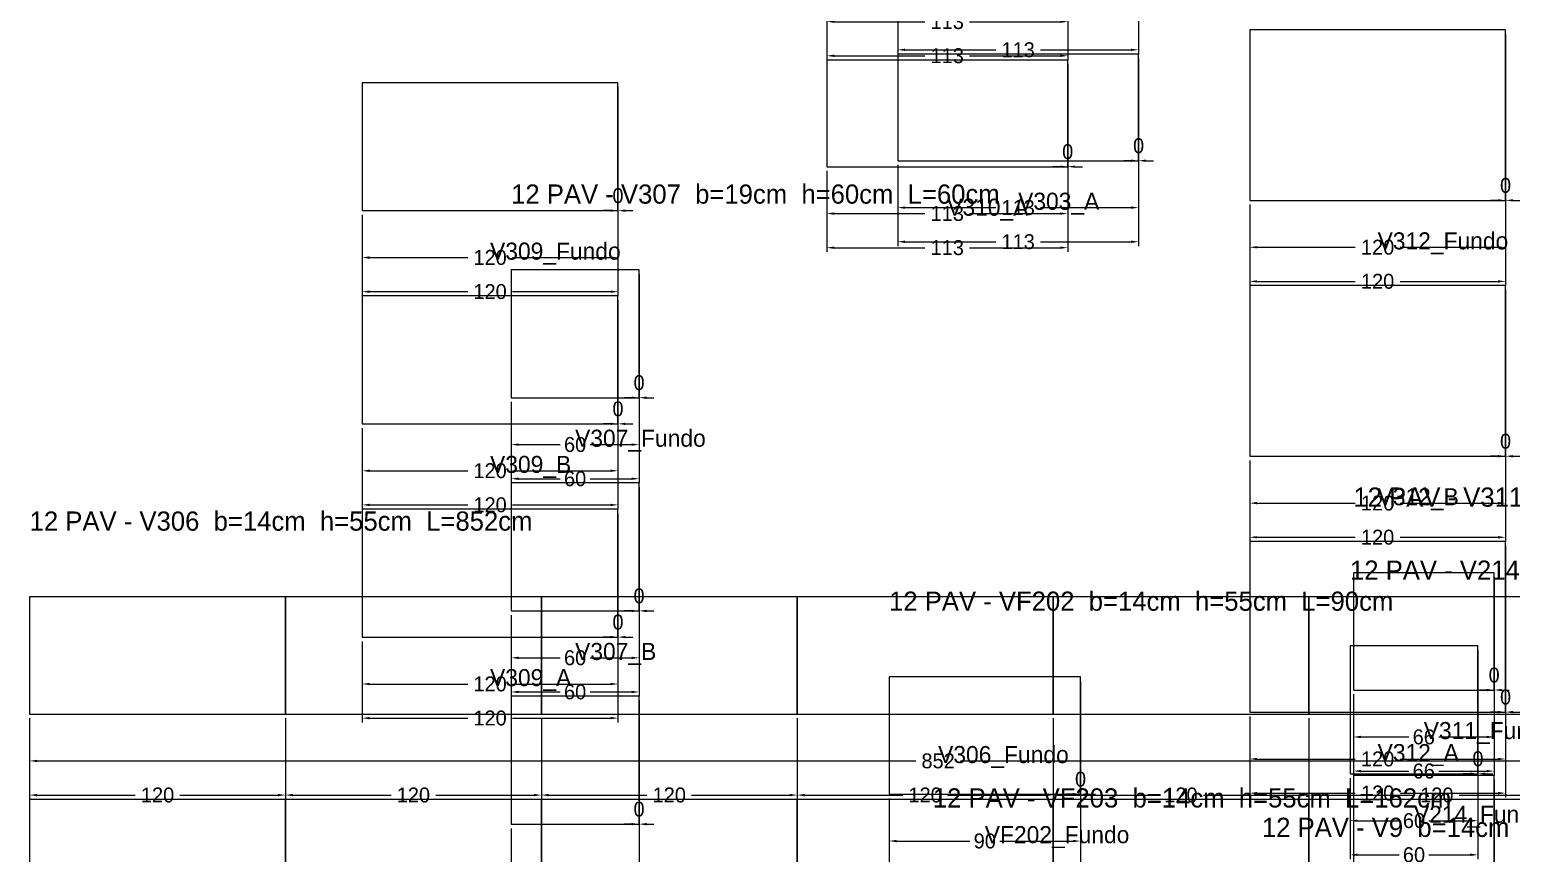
# Model space of a CAD drawing. Header units: metres. Extents: x 946 to 6411, y 1397 to 3666.
# Drawn here: x 946 to 1641, y 2073 to 2459 of the extents above; entities that cross this region are included whole.
import ezdxf

# ---------------------------------------------------------------- set-up
doc = ezdxf.new("R2010")
doc.units = ezdxf.units.M
doc.layers.add('COTA', color=3, linetype='Continuous')
doc.dimstyles.new('COTA_VIG', dxfattribs={"dimtxt": 7, "dimasz": 3.5, "dimexe": 2, "dimexo": 2, "dimgap": 1.5, "dimtad": 1, "dimdec": 1, "dimcen": 2.5, "dimclrd": 3, "dimclre": 3, "dimclrt": 3, "dimazin": 3, "dimtfac": 1, "dimtmove": 0, "dimatfit": 3})

# ---------------------------------------------------------------- blocks, each defined once
blk = doc.blocks.new('_CLOSEDFILLED')
at = {"color": 0, "linetype": 'BYBLOCK'}
blk.add_solid([(-1, 0.16), (0, 0), (-1, -0.16)], dxfattribs=at)
blk = doc.blocks.new('*D814')
at = {"color": 3}
for p, q in [((1348.85, 2098.73), (1348.85, 2076.73)), ((1438.65, 2098.73), (1438.65, 2076.73)), ((1352.35, 2078.73), (1386.75, 2078.73)), ((1400.75, 2078.73), (1435.15, 2078.73))]:
    blk.add_line(p, q, dxfattribs=at)
at = {"layer": 'Defpoints'}
for p in [(1348.85, 2100.73), (1438.65, 2100.73), (1348.85, 2078.73)]:
    blk.add_point(p, dxfattribs=at)
at = {"layer": 'COTA', "color": 3, "xscale": 3.5, "yscale": 3.5, "rotation": 180}
blk.add_blockref('_CLOSEDFILLED', (1348.85, 2078.73), dxfattribs=at)
at = {"layer": 'COTA', "color": 3, "xscale": 3.5, "yscale": 3.5}
blk.add_blockref('_CLOSEDFILLED', (1438.65, 2078.73), dxfattribs=at)
at = {"layer": 'COTA', "color": 3, "insert": (1393.75, 2078.73), "char_height": 7, "attachment_point": 5}
blk.add_mtext('90', dxfattribs=at)
blk = doc.blocks.new('*D815')
at = {"color": 3}
for p, q in [((1348.85, 2098.73), (1348.85, 2060.73)), ((1438.65, 2098.73), (1438.65, 2060.73)), ((1352.35, 2062.73), (1386.75, 2062.73)), ((1400.75, 2062.73), (1435.15, 2062.73))]:
    blk.add_line(p, q, dxfattribs=at)
at = {"layer": 'Defpoints'}
for p in [(1348.85, 2100.73), (1438.65, 2100.73), (1348.85, 2062.73)]:
    blk.add_point(p, dxfattribs=at)
at = {"layer": 'COTA', "color": 3, "xscale": 3.5, "yscale": 3.5, "rotation": 180}
blk.add_blockref('_CLOSEDFILLED', (1348.85, 2062.73), dxfattribs=at)
at = {"layer": 'COTA', "color": 3, "xscale": 3.5, "yscale": 3.5}
blk.add_blockref('_CLOSEDFILLED', (1438.65, 2062.73), dxfattribs=at)
at = {"layer": 'COTA', "color": 3, "insert": (1393.75, 2062.73), "char_height": 7, "attachment_point": 5}
blk.add_mtext('90', dxfattribs=at)
blk = doc.blocks.new('*D955')
at = {"color": 3}
for p, q in [((1565.05, 2108.28), (1565.05, 2086.28)), ((1625.05, 2108.28), (1625.05, 2086.28)), ((1568.55, 2088.28), (1588.05, 2088.28)), ((1602.05, 2088.28), (1621.55, 2088.28))]:
    blk.add_line(p, q, dxfattribs=at)
at = {"layer": 'Defpoints'}
for p in [(1565.05, 2110.28), (1625.05, 2110.28), (1565.05, 2088.28)]:
    blk.add_point(p, dxfattribs=at)
at = {"layer": 'COTA', "color": 3, "xscale": 3.5, "yscale": 3.5, "rotation": 180}
blk.add_blockref('_CLOSEDFILLED', (1565.05, 2088.28), dxfattribs=at)
at = {"layer": 'COTA', "color": 3, "xscale": 3.5, "yscale": 3.5}
blk.add_blockref('_CLOSEDFILLED', (1625.05, 2088.28), dxfattribs=at)
at = {"layer": 'COTA', "color": 3, "insert": (1595.05, 2088.28), "char_height": 7, "attachment_point": 5}
blk.add_mtext('60', dxfattribs=at)
blk = doc.blocks.new('*D956')
at = {"color": 3}
for p, q in [((1565.05, 2108.28), (1565.05, 2070.28)), ((1625.05, 2108.28), (1625.05, 2070.28)), ((1568.55, 2072.28), (1588.05, 2072.28)), ((1602.05, 2072.28), (1621.55, 2072.28))]:
    blk.add_line(p, q, dxfattribs=at)
at = {"layer": 'Defpoints'}
for p in [(1565.05, 2110.28), (1625.05, 2110.28), (1565.05, 2072.28)]:
    blk.add_point(p, dxfattribs=at)
at = {"layer": 'COTA', "color": 3, "xscale": 3.5, "yscale": 3.5, "rotation": 180}
blk.add_blockref('_CLOSEDFILLED', (1565.05, 2072.28), dxfattribs=at)
at = {"layer": 'COTA', "color": 3, "xscale": 3.5, "yscale": 3.5}
blk.add_blockref('_CLOSEDFILLED', (1625.05, 2072.28), dxfattribs=at)
at = {"layer": 'COTA', "color": 3, "insert": (1595.05, 2072.28), "char_height": 7, "attachment_point": 5}
blk.add_mtext('60', dxfattribs=at)
blk = doc.blocks.new('*D1345')
at = {"color": 3}
for p, q in [((1352.88, 2395.79), (1352.88, 2373.79)), ((1465.88, 2395.79), (1465.88, 2373.79)), ((1356.38, 2375.79), (1398.88, 2375.79)), ((1419.88, 2375.79), (1462.38, 2375.79))]:
    blk.add_line(p, q, dxfattribs=at)
at = {"layer": 'Defpoints'}
for p in [(1352.88, 2397.79), (1465.88, 2397.79), (1352.88, 2375.79)]:
    blk.add_point(p, dxfattribs=at)
at = {"layer": 'COTA', "color": 3, "xscale": 3.5, "yscale": 3.5, "rotation": 180}
blk.add_blockref('_CLOSEDFILLED', (1352.88, 2375.79), dxfattribs=at)
at = {"layer": 'COTA', "color": 3, "xscale": 3.5, "yscale": 3.5}
blk.add_blockref('_CLOSEDFILLED', (1465.88, 2375.79), dxfattribs=at)
at = {"layer": 'COTA', "color": 3, "insert": (1409.38, 2375.79), "char_height": 7, "attachment_point": 5}
blk.add_mtext('113', dxfattribs=at)
blk = doc.blocks.new('*D1346')
at = {"color": 3}
for p, q in [((1352.88, 2395.79), (1352.88, 2357.79)), ((1465.88, 2395.79), (1465.88, 2357.79)), ((1356.38, 2359.79), (1398.88, 2359.79)), ((1419.88, 2359.79), (1462.38, 2359.79))]:
    blk.add_line(p, q, dxfattribs=at)
at = {"layer": 'Defpoints'}
for p in [(1352.88, 2397.79), (1465.88, 2397.79), (1352.88, 2359.79)]:
    blk.add_point(p, dxfattribs=at)
at = {"layer": 'COTA', "color": 3, "xscale": 3.5, "yscale": 3.5, "rotation": 180}
blk.add_blockref('_CLOSEDFILLED', (1352.88, 2359.79), dxfattribs=at)
at = {"layer": 'COTA', "color": 3, "xscale": 3.5, "yscale": 3.5}
blk.add_blockref('_CLOSEDFILLED', (1465.88, 2359.79), dxfattribs=at)
at = {"layer": 'COTA', "color": 3, "insert": (1409.38, 2359.79), "char_height": 7, "attachment_point": 5}
blk.add_mtext('113', dxfattribs=at)
blk = doc.blocks.new('*D1349')
at = {"color": 3}
for p, q in [((1352.88, 2485.79), (1352.88, 2447.79)), ((1465.88, 2485.79), (1465.88, 2447.79)), ((1356.38, 2449.79), (1398.88, 2449.79)), ((1419.88, 2449.79), (1462.38, 2449.79))]:
    blk.add_line(p, q, dxfattribs=at)
at = {"layer": 'Defpoints'}
for p in [(1352.88, 2487.79), (1465.88, 2487.79), (1352.88, 2449.79)]:
    blk.add_point(p, dxfattribs=at)
at = {"layer": 'COTA', "color": 3, "xscale": 3.5, "yscale": 3.5, "rotation": 180}
blk.add_blockref('_CLOSEDFILLED', (1352.88, 2449.79), dxfattribs=at)
at = {"layer": 'COTA', "color": 3, "xscale": 3.5, "yscale": 3.5}
blk.add_blockref('_CLOSEDFILLED', (1465.88, 2449.79), dxfattribs=at)
at = {"layer": 'COTA', "color": 3, "insert": (1409.38, 2449.79), "char_height": 7, "attachment_point": 5}
blk.add_mtext('113', dxfattribs=at)
blk = doc.blocks.new('*D1401')
at = {"color": 3}
for p, q in [((945.75, 2136.29), (945.75, 2114.29)), ((1797.95, 2136.29), (1797.95, 2114.29)), ((949.25, 2116.29), (1361.35, 2116.29)), ((1382.35, 2116.29), (1794.45, 2116.29))]:
    blk.add_line(p, q, dxfattribs=at)
at = {"layer": 'Defpoints'}
for p in [(945.75, 2138.29), (1797.95, 2138.29), (945.75, 2116.29)]:
    blk.add_point(p, dxfattribs=at)
at = {"layer": 'COTA', "color": 3, "xscale": 3.5, "yscale": 3.5, "rotation": 180}
blk.add_blockref('_CLOSEDFILLED', (945.75, 2116.29), dxfattribs=at)
at = {"layer": 'COTA', "color": 3, "xscale": 3.5, "yscale": 3.5}
blk.add_blockref('_CLOSEDFILLED', (1797.95, 2116.29), dxfattribs=at)
at = {"layer": 'COTA', "color": 3, "insert": (1371.85, 2116.29), "char_height": 7, "attachment_point": 5}
blk.add_mtext('852', dxfattribs=at)
blk = doc.blocks.new('*D1402')
at = {"color": 3}
for p, q in [((945.75, 2136.29), (945.75, 2098.29)), ((1065.75, 2136.29), (1065.75, 2098.29)), ((949.25, 2100.29), (995.25, 2100.29)), ((1016.25, 2100.29), (1062.25, 2100.29))]:
    blk.add_line(p, q, dxfattribs=at)
at = {"layer": 'Defpoints'}
for p in [(945.75, 2138.29), (1065.75, 2138.29), (945.75, 2100.29)]:
    blk.add_point(p, dxfattribs=at)
at = {"layer": 'COTA', "color": 3, "xscale": 3.5, "yscale": 3.5, "rotation": 180}
blk.add_blockref('_CLOSEDFILLED', (945.75, 2100.29), dxfattribs=at)
at = {"layer": 'COTA', "color": 3, "xscale": 3.5, "yscale": 3.5}
blk.add_blockref('_CLOSEDFILLED', (1065.75, 2100.29), dxfattribs=at)
at = {"layer": 'COTA', "color": 3, "insert": (1005.75, 2100.29), "char_height": 7, "attachment_point": 5}
blk.add_mtext('120', dxfattribs=at)
blk = doc.blocks.new('*D1403')
at = {"color": 3}
for p, q in [((1065.75, 2136.29), (1065.75, 2098.29)), ((1185.75, 2136.29), (1185.75, 2098.29)), ((1069.25, 2100.29), (1115.25, 2100.29)), ((1136.25, 2100.29), (1182.25, 2100.29))]:
    blk.add_line(p, q, dxfattribs=at)
at = {"layer": 'Defpoints'}
for p in [(1065.75, 2138.29), (1185.75, 2138.29), (1065.75, 2100.29)]:
    blk.add_point(p, dxfattribs=at)
at = {"layer": 'COTA', "color": 3, "xscale": 3.5, "yscale": 3.5, "rotation": 180}
blk.add_blockref('_CLOSEDFILLED', (1065.75, 2100.29), dxfattribs=at)
at = {"layer": 'COTA', "color": 3, "xscale": 3.5, "yscale": 3.5}
blk.add_blockref('_CLOSEDFILLED', (1185.75, 2100.29), dxfattribs=at)
at = {"layer": 'COTA', "color": 3, "insert": (1125.75, 2100.29), "char_height": 7, "attachment_point": 5}
blk.add_mtext('120', dxfattribs=at)
blk = doc.blocks.new('*D1404')
at = {"color": 3}
for p, q in [((1185.75, 2136.29), (1185.75, 2098.29)), ((1305.75, 2136.29), (1305.75, 2098.29)), ((1189.25, 2100.29), (1235.25, 2100.29)), ((1256.25, 2100.29), (1302.25, 2100.29))]:
    blk.add_line(p, q, dxfattribs=at)
at = {"layer": 'Defpoints'}
for p in [(1185.75, 2138.29), (1305.75, 2138.29), (1185.75, 2100.29)]:
    blk.add_point(p, dxfattribs=at)
at = {"layer": 'COTA', "color": 3, "xscale": 3.5, "yscale": 3.5, "rotation": 180}
blk.add_blockref('_CLOSEDFILLED', (1185.75, 2100.29), dxfattribs=at)
at = {"layer": 'COTA', "color": 3, "xscale": 3.5, "yscale": 3.5}
blk.add_blockref('_CLOSEDFILLED', (1305.75, 2100.29), dxfattribs=at)
at = {"layer": 'COTA', "color": 3, "insert": (1245.75, 2100.29), "char_height": 7, "attachment_point": 5}
blk.add_mtext('120', dxfattribs=at)
blk = doc.blocks.new('*D1405')
at = {"color": 3}
for p, q in [((1305.75, 2136.29), (1305.75, 2098.29)), ((1425.75, 2136.29), (1425.75, 2098.29)), ((1309.25, 2100.29), (1355.25, 2100.29)), ((1376.25, 2100.29), (1422.25, 2100.29))]:
    blk.add_line(p, q, dxfattribs=at)
at = {"layer": 'Defpoints'}
for p in [(1305.75, 2138.29), (1425.75, 2138.29), (1305.75, 2100.29)]:
    blk.add_point(p, dxfattribs=at)
at = {"layer": 'COTA', "color": 3, "xscale": 3.5, "yscale": 3.5, "rotation": 180}
blk.add_blockref('_CLOSEDFILLED', (1305.75, 2100.29), dxfattribs=at)
at = {"layer": 'COTA', "color": 3, "xscale": 3.5, "yscale": 3.5}
blk.add_blockref('_CLOSEDFILLED', (1425.75, 2100.29), dxfattribs=at)
at = {"layer": 'COTA', "color": 3, "insert": (1365.75, 2100.29), "char_height": 7, "attachment_point": 5}
blk.add_mtext('120', dxfattribs=at)
blk = doc.blocks.new('*D1406')
at = {"color": 3}
for p, q in [((1425.75, 2136.29), (1425.75, 2098.29)), ((1545.75, 2136.29), (1545.75, 2098.29)), ((1429.25, 2100.29), (1475.25, 2100.29)), ((1496.25, 2100.29), (1542.25, 2100.29))]:
    blk.add_line(p, q, dxfattribs=at)
at = {"layer": 'Defpoints'}
for p in [(1425.75, 2138.29), (1545.75, 2138.29), (1425.75, 2100.29)]:
    blk.add_point(p, dxfattribs=at)
at = {"layer": 'COTA', "color": 3, "xscale": 3.5, "yscale": 3.5, "rotation": 180}
blk.add_blockref('_CLOSEDFILLED', (1425.75, 2100.29), dxfattribs=at)
at = {"layer": 'COTA', "color": 3, "xscale": 3.5, "yscale": 3.5}
blk.add_blockref('_CLOSEDFILLED', (1545.75, 2100.29), dxfattribs=at)
at = {"layer": 'COTA', "color": 3, "insert": (1485.75, 2100.29), "char_height": 7, "attachment_point": 5}
blk.add_mtext('120', dxfattribs=at)
blk = doc.blocks.new('*D1407')
at = {"color": 3}
for p, q in [((1545.75, 2136.29), (1545.75, 2098.29)), ((1665.75, 2136.29), (1665.75, 2098.29)), ((1549.25, 2100.29), (1595.25, 2100.29)), ((1616.25, 2100.29), (1662.25, 2100.29))]:
    blk.add_line(p, q, dxfattribs=at)
at = {"layer": 'Defpoints'}
for p in [(1545.75, 2138.29), (1665.75, 2138.29), (1545.75, 2100.29)]:
    blk.add_point(p, dxfattribs=at)
at = {"layer": 'COTA', "color": 3, "xscale": 3.5, "yscale": 3.5, "rotation": 180}
blk.add_blockref('_CLOSEDFILLED', (1545.75, 2100.29), dxfattribs=at)
at = {"layer": 'COTA', "color": 3, "xscale": 3.5, "yscale": 3.5}
blk.add_blockref('_CLOSEDFILLED', (1665.75, 2100.29), dxfattribs=at)
at = {"layer": 'COTA', "color": 3, "insert": (1605.75, 2100.29), "char_height": 7, "attachment_point": 5}
blk.add_mtext('120', dxfattribs=at)
blk = doc.blocks.new('*D1411')
at = {"color": 3}
for p, q in [((1171.59, 2084.65), (1171.59, 2062.65)), ((1231.59, 2084.65), (1231.59, 2062.65)), ((1175.09, 2064.65), (1194.59, 2064.65)), ((1208.59, 2064.65), (1228.09, 2064.65))]:
    blk.add_line(p, q, dxfattribs=at)
at = {"layer": 'Defpoints'}
for p in [(1171.59, 2086.65), (1231.59, 2086.65), (1171.59, 2064.65)]:
    blk.add_point(p, dxfattribs=at)
at = {"layer": 'COTA', "color": 3, "xscale": 3.5, "yscale": 3.5, "rotation": 180}
blk.add_blockref('_CLOSEDFILLED', (1171.59, 2064.65), dxfattribs=at)
at = {"layer": 'COTA', "color": 3, "xscale": 3.5, "yscale": 3.5}
blk.add_blockref('_CLOSEDFILLED', (1231.59, 2064.65), dxfattribs=at)
at = {"layer": 'COTA', "color": 3, "insert": (1201.59, 2064.65), "char_height": 7, "attachment_point": 5}
blk.add_mtext('60', dxfattribs=at)
blk = doc.blocks.new('*D1412')
at = {"color": 3}
for p, q in [((1171.59, 2084.65), (1171.59, 2046.65)), ((1231.59, 2084.65), (1231.59, 2046.65)), ((1175.09, 2048.65), (1194.59, 2048.65)), ((1208.59, 2048.65), (1228.09, 2048.65))]:
    blk.add_line(p, q, dxfattribs=at)
at = {"layer": 'Defpoints'}
for p in [(1171.59, 2086.65), (1231.59, 2086.65), (1171.59, 2048.65)]:
    blk.add_point(p, dxfattribs=at)
at = {"layer": 'COTA', "color": 3, "xscale": 3.5, "yscale": 3.5, "rotation": 180}
blk.add_blockref('_CLOSEDFILLED', (1171.59, 2048.65), dxfattribs=at)
at = {"layer": 'COTA', "color": 3, "xscale": 3.5, "yscale": 3.5}
blk.add_blockref('_CLOSEDFILLED', (1231.59, 2048.65), dxfattribs=at)
at = {"layer": 'COTA', "color": 3, "insert": (1201.59, 2048.65), "char_height": 7, "attachment_point": 5}
blk.add_mtext('60', dxfattribs=at)
blk = doc.blocks.new('*D1414')
at = {"color": 3}
for p, q in [((1171.59, 2184.65), (1171.59, 2162.65)), ((1231.59, 2184.65), (1231.59, 2162.65)), ((1175.09, 2164.65), (1194.59, 2164.65)), ((1208.59, 2164.65), (1228.09, 2164.65))]:
    blk.add_line(p, q, dxfattribs=at)
at = {"layer": 'Defpoints'}
for p in [(1171.59, 2186.65), (1231.59, 2186.65), (1171.59, 2164.65)]:
    blk.add_point(p, dxfattribs=at)
at = {"layer": 'COTA', "color": 3, "xscale": 3.5, "yscale": 3.5, "rotation": 180}
blk.add_blockref('_CLOSEDFILLED', (1171.59, 2164.65), dxfattribs=at)
at = {"layer": 'COTA', "color": 3, "xscale": 3.5, "yscale": 3.5}
blk.add_blockref('_CLOSEDFILLED', (1231.59, 2164.65), dxfattribs=at)
at = {"layer": 'COTA', "color": 3, "insert": (1201.59, 2164.65), "char_height": 7, "attachment_point": 5}
blk.add_mtext('60', dxfattribs=at)
blk = doc.blocks.new('*D1415')
at = {"color": 3}
for p, q in [((1171.59, 2184.65), (1171.59, 2146.65)), ((1231.59, 2184.65), (1231.59, 2146.65)), ((1175.09, 2148.65), (1194.59, 2148.65)), ((1208.59, 2148.65), (1228.09, 2148.65))]:
    blk.add_line(p, q, dxfattribs=at)
at = {"layer": 'Defpoints'}
for p in [(1171.59, 2186.65), (1231.59, 2186.65), (1171.59, 2148.65)]:
    blk.add_point(p, dxfattribs=at)
at = {"layer": 'COTA', "color": 3, "xscale": 3.5, "yscale": 3.5, "rotation": 180}
blk.add_blockref('_CLOSEDFILLED', (1171.59, 2148.65), dxfattribs=at)
at = {"layer": 'COTA', "color": 3, "xscale": 3.5, "yscale": 3.5}
blk.add_blockref('_CLOSEDFILLED', (1231.59, 2148.65), dxfattribs=at)
at = {"layer": 'COTA', "color": 3, "insert": (1201.59, 2148.65), "char_height": 7, "attachment_point": 5}
blk.add_mtext('60', dxfattribs=at)
blk = doc.blocks.new('*D1417')
at = {"color": 3}
for p, q in [((1171.59, 2284.65), (1171.59, 2262.65)), ((1231.59, 2284.65), (1231.59, 2262.65)), ((1175.09, 2264.65), (1194.59, 2264.65)), ((1208.59, 2264.65), (1228.09, 2264.65))]:
    blk.add_line(p, q, dxfattribs=at)
at = {"layer": 'Defpoints'}
for p in [(1171.59, 2286.65), (1231.59, 2286.65), (1171.59, 2264.65)]:
    blk.add_point(p, dxfattribs=at)
at = {"layer": 'COTA', "color": 3, "xscale": 3.5, "yscale": 3.5, "rotation": 180}
blk.add_blockref('_CLOSEDFILLED', (1171.59, 2264.65), dxfattribs=at)
at = {"layer": 'COTA', "color": 3, "xscale": 3.5, "yscale": 3.5}
blk.add_blockref('_CLOSEDFILLED', (1231.59, 2264.65), dxfattribs=at)
at = {"layer": 'COTA', "color": 3, "insert": (1201.59, 2264.65), "char_height": 7, "attachment_point": 5}
blk.add_mtext('60', dxfattribs=at)
blk = doc.blocks.new('*D1418')
at = {"color": 3}
for p, q in [((1171.59, 2284.65), (1171.59, 2246.65)), ((1231.59, 2284.65), (1231.59, 2246.65)), ((1175.09, 2248.65), (1194.59, 2248.65)), ((1208.59, 2248.65), (1228.09, 2248.65))]:
    blk.add_line(p, q, dxfattribs=at)
at = {"layer": 'Defpoints'}
for p in [(1171.59, 2286.65), (1231.59, 2286.65), (1171.59, 2248.65)]:
    blk.add_point(p, dxfattribs=at)
at = {"layer": 'COTA', "color": 3, "xscale": 3.5, "yscale": 3.5, "rotation": 180}
blk.add_blockref('_CLOSEDFILLED', (1171.59, 2248.65), dxfattribs=at)
at = {"layer": 'COTA', "color": 3, "xscale": 3.5, "yscale": 3.5}
blk.add_blockref('_CLOSEDFILLED', (1231.59, 2248.65), dxfattribs=at)
at = {"layer": 'COTA', "color": 3, "insert": (1201.59, 2248.65), "char_height": 7, "attachment_point": 5}
blk.add_mtext('60', dxfattribs=at)
blk = doc.blocks.new('*D1429')
at = {"color": 3}
for p, q in [((1101.7, 2172.38), (1101.7, 2150.38)), ((1221.7, 2172.38), (1221.7, 2150.38)), ((1105.2, 2152.38), (1151.2, 2152.38)), ((1172.2, 2152.38), (1218.2, 2152.38))]:
    blk.add_line(p, q, dxfattribs=at)
at = {"layer": 'Defpoints'}
for p in [(1101.7, 2174.38), (1221.7, 2174.38), (1101.7, 2152.38)]:
    blk.add_point(p, dxfattribs=at)
at = {"layer": 'COTA', "color": 3, "xscale": 3.5, "yscale": 3.5, "rotation": 180}
blk.add_blockref('_CLOSEDFILLED', (1101.7, 2152.38), dxfattribs=at)
at = {"layer": 'COTA', "color": 3, "xscale": 3.5, "yscale": 3.5}
blk.add_blockref('_CLOSEDFILLED', (1221.7, 2152.38), dxfattribs=at)
at = {"layer": 'COTA', "color": 3, "insert": (1161.7, 2152.38), "char_height": 7, "attachment_point": 5}
blk.add_mtext('120', dxfattribs=at)
blk = doc.blocks.new('*D1430')
at = {"color": 3}
for p, q in [((1101.7, 2172.38), (1101.7, 2134.38)), ((1221.7, 2172.38), (1221.7, 2134.38)), ((1105.2, 2136.38), (1151.2, 2136.38)), ((1172.2, 2136.38), (1218.2, 2136.38))]:
    blk.add_line(p, q, dxfattribs=at)
at = {"layer": 'Defpoints'}
for p in [(1101.7, 2174.38), (1221.7, 2174.38), (1101.7, 2136.38)]:
    blk.add_point(p, dxfattribs=at)
at = {"layer": 'COTA', "color": 3, "xscale": 3.5, "yscale": 3.5, "rotation": 180}
blk.add_blockref('_CLOSEDFILLED', (1101.7, 2136.38), dxfattribs=at)
at = {"layer": 'COTA', "color": 3, "xscale": 3.5, "yscale": 3.5}
blk.add_blockref('_CLOSEDFILLED', (1221.7, 2136.38), dxfattribs=at)
at = {"layer": 'COTA', "color": 3, "insert": (1161.7, 2136.38), "char_height": 7, "attachment_point": 5}
blk.add_mtext('120', dxfattribs=at)
blk = doc.blocks.new('*D1432')
at = {"color": 3}
for p, q in [((1101.7, 2272.38), (1101.7, 2250.38)), ((1221.7, 2272.38), (1221.7, 2250.38)), ((1105.2, 2252.38), (1151.2, 2252.38)), ((1172.2, 2252.38), (1218.2, 2252.38))]:
    blk.add_line(p, q, dxfattribs=at)
at = {"layer": 'Defpoints'}
for p in [(1101.7, 2274.38), (1221.7, 2274.38), (1101.7, 2252.38)]:
    blk.add_point(p, dxfattribs=at)
at = {"layer": 'COTA', "color": 3, "xscale": 3.5, "yscale": 3.5, "rotation": 180}
blk.add_blockref('_CLOSEDFILLED', (1101.7, 2252.38), dxfattribs=at)
at = {"layer": 'COTA', "color": 3, "xscale": 3.5, "yscale": 3.5}
blk.add_blockref('_CLOSEDFILLED', (1221.7, 2252.38), dxfattribs=at)
at = {"layer": 'COTA', "color": 3, "insert": (1161.7, 2252.38), "char_height": 7, "attachment_point": 5}
blk.add_mtext('120', dxfattribs=at)
blk = doc.blocks.new('*D1433')
at = {"color": 3}
for p, q in [((1101.7, 2272.38), (1101.7, 2234.38)), ((1221.7, 2272.38), (1221.7, 2234.38)), ((1105.2, 2236.38), (1151.2, 2236.38)), ((1172.2, 2236.38), (1218.2, 2236.38))]:
    blk.add_line(p, q, dxfattribs=at)
at = {"layer": 'Defpoints'}
for p in [(1101.7, 2274.38), (1221.7, 2274.38), (1101.7, 2236.38)]:
    blk.add_point(p, dxfattribs=at)
at = {"layer": 'COTA', "color": 3, "xscale": 3.5, "yscale": 3.5, "rotation": 180}
blk.add_blockref('_CLOSEDFILLED', (1101.7, 2236.38), dxfattribs=at)
at = {"layer": 'COTA', "color": 3, "xscale": 3.5, "yscale": 3.5}
blk.add_blockref('_CLOSEDFILLED', (1221.7, 2236.38), dxfattribs=at)
at = {"layer": 'COTA', "color": 3, "insert": (1161.7, 2236.38), "char_height": 7, "attachment_point": 5}
blk.add_mtext('120', dxfattribs=at)
blk = doc.blocks.new('*D1435')
at = {"color": 3}
for p, q in [((1101.7, 2372.38), (1101.7, 2350.38)), ((1221.7, 2372.38), (1221.7, 2350.38)), ((1105.2, 2352.38), (1151.2, 2352.38)), ((1172.2, 2352.38), (1218.2, 2352.38))]:
    blk.add_line(p, q, dxfattribs=at)
at = {"layer": 'Defpoints'}
for p in [(1101.7, 2374.38), (1221.7, 2374.38), (1101.7, 2352.38)]:
    blk.add_point(p, dxfattribs=at)
at = {"layer": 'COTA', "color": 3, "xscale": 3.5, "yscale": 3.5, "rotation": 180}
blk.add_blockref('_CLOSEDFILLED', (1101.7, 2352.38), dxfattribs=at)
at = {"layer": 'COTA', "color": 3, "xscale": 3.5, "yscale": 3.5}
blk.add_blockref('_CLOSEDFILLED', (1221.7, 2352.38), dxfattribs=at)
at = {"layer": 'COTA', "color": 3, "insert": (1161.7, 2352.38), "char_height": 7, "attachment_point": 5}
blk.add_mtext('120', dxfattribs=at)
blk = doc.blocks.new('*D1436')
at = {"color": 3}
for p, q in [((1101.7, 2372.38), (1101.7, 2334.38)), ((1221.7, 2372.38), (1221.7, 2334.38)), ((1105.2, 2336.38), (1151.2, 2336.38)), ((1172.2, 2336.38), (1218.2, 2336.38))]:
    blk.add_line(p, q, dxfattribs=at)
at = {"layer": 'Defpoints'}
for p in [(1101.7, 2374.38), (1221.7, 2374.38), (1101.7, 2336.38)]:
    blk.add_point(p, dxfattribs=at)
at = {"layer": 'COTA', "color": 3, "xscale": 3.5, "yscale": 3.5, "rotation": 180}
blk.add_blockref('_CLOSEDFILLED', (1101.7, 2336.38), dxfattribs=at)
at = {"layer": 'COTA', "color": 3, "xscale": 3.5, "yscale": 3.5}
blk.add_blockref('_CLOSEDFILLED', (1221.7, 2336.38), dxfattribs=at)
at = {"layer": 'COTA', "color": 3, "insert": (1161.7, 2336.38), "char_height": 7, "attachment_point": 5}
blk.add_mtext('120', dxfattribs=at)
blk = doc.blocks.new('*D1438')
at = {"color": 3}
for p, q in [((1319.63, 2393), (1319.63, 2371)), ((1432.63, 2393), (1432.63, 2371)), ((1323.13, 2373), (1365.63, 2373)), ((1386.63, 2373), (1429.13, 2373))]:
    blk.add_line(p, q, dxfattribs=at)
at = {"layer": 'Defpoints'}
for p in [(1319.63, 2395), (1432.63, 2395), (1319.63, 2373)]:
    blk.add_point(p, dxfattribs=at)
at = {"layer": 'COTA', "color": 3, "xscale": 3.5, "yscale": 3.5, "rotation": 180}
blk.add_blockref('_CLOSEDFILLED', (1319.63, 2373), dxfattribs=at)
at = {"layer": 'COTA', "color": 3, "xscale": 3.5, "yscale": 3.5}
blk.add_blockref('_CLOSEDFILLED', (1432.63, 2373), dxfattribs=at)
at = {"layer": 'COTA', "color": 3, "insert": (1376.13, 2373), "char_height": 7, "attachment_point": 5}
blk.add_mtext('113', dxfattribs=at)
blk = doc.blocks.new('*D1439')
at = {"color": 3}
for p, q in [((1319.63, 2393), (1319.63, 2355)), ((1432.63, 2393), (1432.63, 2355)), ((1323.13, 2357), (1365.63, 2357)), ((1386.63, 2357), (1429.13, 2357))]:
    blk.add_line(p, q, dxfattribs=at)
at = {"layer": 'Defpoints'}
for p in [(1319.63, 2395), (1432.63, 2395), (1319.63, 2357)]:
    blk.add_point(p, dxfattribs=at)
at = {"layer": 'COTA', "color": 3, "xscale": 3.5, "yscale": 3.5, "rotation": 180}
blk.add_blockref('_CLOSEDFILLED', (1319.63, 2357), dxfattribs=at)
at = {"layer": 'COTA', "color": 3, "xscale": 3.5, "yscale": 3.5}
blk.add_blockref('_CLOSEDFILLED', (1432.63, 2357), dxfattribs=at)
at = {"layer": 'COTA', "color": 3, "insert": (1376.13, 2357), "char_height": 7, "attachment_point": 5}
blk.add_mtext('113', dxfattribs=at)
blk = doc.blocks.new('*D1441')
at = {"color": 3}
for p, q in [((1319.63, 2483), (1319.63, 2461)), ((1432.63, 2483), (1432.63, 2461)), ((1323.13, 2463), (1365.63, 2463)), ((1386.63, 2463), (1429.13, 2463))]:
    blk.add_line(p, q, dxfattribs=at)
at = {"layer": 'Defpoints'}
for p in [(1319.63, 2485), (1432.63, 2485), (1319.63, 2463)]:
    blk.add_point(p, dxfattribs=at)
at = {"layer": 'COTA', "color": 3, "xscale": 3.5, "yscale": 3.5, "rotation": 180}
blk.add_blockref('_CLOSEDFILLED', (1319.63, 2463), dxfattribs=at)
at = {"layer": 'COTA', "color": 3, "xscale": 3.5, "yscale": 3.5}
blk.add_blockref('_CLOSEDFILLED', (1432.63, 2463), dxfattribs=at)
at = {"layer": 'COTA', "color": 3, "insert": (1376.13, 2463), "char_height": 7, "attachment_point": 5}
blk.add_mtext('113', dxfattribs=at)
blk = doc.blocks.new('*D1442')
at = {"color": 3}
for p, q in [((1319.63, 2483), (1319.63, 2445)), ((1432.63, 2483), (1432.63, 2445)), ((1323.13, 2447), (1365.63, 2447)), ((1386.63, 2447), (1429.13, 2447))]:
    blk.add_line(p, q, dxfattribs=at)
at = {"layer": 'Defpoints'}
for p in [(1319.63, 2485), (1432.63, 2485), (1319.63, 2447)]:
    blk.add_point(p, dxfattribs=at)
at = {"layer": 'COTA', "color": 3, "xscale": 3.5, "yscale": 3.5, "rotation": 180}
blk.add_blockref('_CLOSEDFILLED', (1319.63, 2447), dxfattribs=at)
at = {"layer": 'COTA', "color": 3, "xscale": 3.5, "yscale": 3.5}
blk.add_blockref('_CLOSEDFILLED', (1432.63, 2447), dxfattribs=at)
at = {"layer": 'COTA', "color": 3, "insert": (1376.13, 2447), "char_height": 7, "attachment_point": 5}
blk.add_mtext('113', dxfattribs=at)
blk = doc.blocks.new('*D1453')
at = {"color": 3}
for p, q in [((1566.63, 2147.54), (1566.63, 2125.54)), ((1632.63, 2147.54), (1632.63, 2125.54)), ((1570.13, 2127.54), (1592.63, 2127.54)), ((1606.63, 2127.54), (1629.13, 2127.54))]:
    blk.add_line(p, q, dxfattribs=at)
at = {"layer": 'Defpoints'}
for p in [(1566.63, 2149.54), (1632.63, 2149.54), (1566.63, 2127.54)]:
    blk.add_point(p, dxfattribs=at)
at = {"layer": 'COTA', "color": 3, "xscale": 3.5, "yscale": 3.5, "rotation": 180}
blk.add_blockref('_CLOSEDFILLED', (1566.63, 2127.54), dxfattribs=at)
at = {"layer": 'COTA', "color": 3, "xscale": 3.5, "yscale": 3.5}
blk.add_blockref('_CLOSEDFILLED', (1632.63, 2127.54), dxfattribs=at)
at = {"layer": 'COTA', "color": 3, "insert": (1599.63, 2127.54), "char_height": 7, "attachment_point": 5}
blk.add_mtext('66', dxfattribs=at)
blk = doc.blocks.new('*D1454')
at = {"color": 3}
for p, q in [((1566.63, 2147.54), (1566.63, 2109.54)), ((1632.63, 2147.54), (1632.63, 2109.54)), ((1570.13, 2111.54), (1592.63, 2111.54)), ((1606.63, 2111.54), (1629.13, 2111.54))]:
    blk.add_line(p, q, dxfattribs=at)
at = {"layer": 'Defpoints'}
for p in [(1566.63, 2149.54), (1632.63, 2149.54), (1566.63, 2111.54)]:
    blk.add_point(p, dxfattribs=at)
at = {"layer": 'COTA', "color": 3, "xscale": 3.5, "yscale": 3.5, "rotation": 180}
blk.add_blockref('_CLOSEDFILLED', (1566.63, 2111.54), dxfattribs=at)
at = {"layer": 'COTA', "color": 3, "xscale": 3.5, "yscale": 3.5}
blk.add_blockref('_CLOSEDFILLED', (1632.63, 2111.54), dxfattribs=at)
at = {"layer": 'COTA', "color": 3, "insert": (1599.63, 2111.54), "char_height": 7, "attachment_point": 5}
blk.add_mtext('66', dxfattribs=at)
blk = doc.blocks.new('*D1456')
at = {"color": 3}
for p, q in [((1517.99, 2137.2), (1517.99, 2115.2)), ((1637.99, 2137.2), (1637.99, 2115.2)), ((1521.49, 2117.2), (1567.49, 2117.2)), ((1588.49, 2117.2), (1634.49, 2117.2))]:
    blk.add_line(p, q, dxfattribs=at)
at = {"layer": 'Defpoints'}
for p in [(1517.99, 2139.2), (1637.99, 2139.2), (1517.99, 2117.2)]:
    blk.add_point(p, dxfattribs=at)
at = {"layer": 'COTA', "color": 3, "xscale": 3.5, "yscale": 3.5, "rotation": 180}
blk.add_blockref('_CLOSEDFILLED', (1517.99, 2117.2), dxfattribs=at)
at = {"layer": 'COTA', "color": 3, "xscale": 3.5, "yscale": 3.5}
blk.add_blockref('_CLOSEDFILLED', (1637.99, 2117.2), dxfattribs=at)
at = {"layer": 'COTA', "color": 3, "insert": (1577.99, 2117.2), "char_height": 7, "attachment_point": 5}
blk.add_mtext('120', dxfattribs=at)
blk = doc.blocks.new('*D1457')
at = {"color": 3}
for p, q in [((1517.99, 2137.2), (1517.99, 2099.2)), ((1637.99, 2137.2), (1637.99, 2099.2)), ((1521.49, 2101.2), (1567.49, 2101.2)), ((1588.49, 2101.2), (1634.49, 2101.2))]:
    blk.add_line(p, q, dxfattribs=at)
at = {"layer": 'Defpoints'}
for p in [(1517.99, 2139.2), (1637.99, 2139.2), (1517.99, 2101.2)]:
    blk.add_point(p, dxfattribs=at)
at = {"layer": 'COTA', "color": 3, "xscale": 3.5, "yscale": 3.5, "rotation": 180}
blk.add_blockref('_CLOSEDFILLED', (1517.99, 2101.2), dxfattribs=at)
at = {"layer": 'COTA', "color": 3, "xscale": 3.5, "yscale": 3.5}
blk.add_blockref('_CLOSEDFILLED', (1637.99, 2101.2), dxfattribs=at)
at = {"layer": 'COTA', "color": 3, "insert": (1577.99, 2101.2), "char_height": 7, "attachment_point": 5}
blk.add_mtext('120', dxfattribs=at)
blk = doc.blocks.new('*D1459')
at = {"color": 3}
for p, q in [((1517.99, 2257.2), (1517.99, 2235.2)), ((1637.99, 2257.2), (1637.99, 2235.2)), ((1521.49, 2237.2), (1567.49, 2237.2)), ((1588.49, 2237.2), (1634.49, 2237.2))]:
    blk.add_line(p, q, dxfattribs=at)
at = {"layer": 'Defpoints'}
for p in [(1517.99, 2259.2), (1637.99, 2259.2), (1517.99, 2237.2)]:
    blk.add_point(p, dxfattribs=at)
at = {"layer": 'COTA', "color": 3, "xscale": 3.5, "yscale": 3.5, "rotation": 180}
blk.add_blockref('_CLOSEDFILLED', (1517.99, 2237.2), dxfattribs=at)
at = {"layer": 'COTA', "color": 3, "xscale": 3.5, "yscale": 3.5}
blk.add_blockref('_CLOSEDFILLED', (1637.99, 2237.2), dxfattribs=at)
at = {"layer": 'COTA', "color": 3, "insert": (1577.99, 2237.2), "char_height": 7, "attachment_point": 5}
blk.add_mtext('120', dxfattribs=at)
blk = doc.blocks.new('*D1460')
at = {"color": 3}
for p, q in [((1517.99, 2257.2), (1517.99, 2219.2)), ((1637.99, 2257.2), (1637.99, 2219.2)), ((1521.49, 2221.2), (1567.49, 2221.2)), ((1588.49, 2221.2), (1634.49, 2221.2))]:
    blk.add_line(p, q, dxfattribs=at)
at = {"layer": 'Defpoints'}
for p in [(1517.99, 2259.2), (1637.99, 2259.2), (1517.99, 2221.2)]:
    blk.add_point(p, dxfattribs=at)
at = {"layer": 'COTA', "color": 3, "xscale": 3.5, "yscale": 3.5, "rotation": 180}
blk.add_blockref('_CLOSEDFILLED', (1517.99, 2221.2), dxfattribs=at)
at = {"layer": 'COTA', "color": 3, "xscale": 3.5, "yscale": 3.5}
blk.add_blockref('_CLOSEDFILLED', (1637.99, 2221.2), dxfattribs=at)
at = {"layer": 'COTA', "color": 3, "insert": (1577.99, 2221.2), "char_height": 7, "attachment_point": 5}
blk.add_mtext('120', dxfattribs=at)
blk = doc.blocks.new('*D1462')
at = {"color": 3}
for p, q in [((1517.99, 2377.2), (1517.99, 2355.2)), ((1637.99, 2377.2), (1637.99, 2355.2)), ((1521.49, 2357.2), (1567.49, 2357.2)), ((1588.49, 2357.2), (1634.49, 2357.2))]:
    blk.add_line(p, q, dxfattribs=at)
at = {"layer": 'Defpoints'}
for p in [(1517.99, 2379.2), (1637.99, 2379.2), (1517.99, 2357.2)]:
    blk.add_point(p, dxfattribs=at)
at = {"layer": 'COTA', "color": 3, "xscale": 3.5, "yscale": 3.5, "rotation": 180}
blk.add_blockref('_CLOSEDFILLED', (1517.99, 2357.2), dxfattribs=at)
at = {"layer": 'COTA', "color": 3, "xscale": 3.5, "yscale": 3.5}
blk.add_blockref('_CLOSEDFILLED', (1637.99, 2357.2), dxfattribs=at)
at = {"layer": 'COTA', "color": 3, "insert": (1577.99, 2357.2), "char_height": 7, "attachment_point": 5}
blk.add_mtext('120', dxfattribs=at)
blk = doc.blocks.new('*D1463')
at = {"color": 3}
for p, q in [((1517.99, 2377.2), (1517.99, 2339.2)), ((1637.99, 2377.2), (1637.99, 2339.2)), ((1521.49, 2341.2), (1567.49, 2341.2)), ((1588.49, 2341.2), (1634.49, 2341.2))]:
    blk.add_line(p, q, dxfattribs=at)
at = {"layer": 'Defpoints'}
for p in [(1517.99, 2379.2), (1637.99, 2379.2), (1517.99, 2341.2)]:
    blk.add_point(p, dxfattribs=at)
at = {"layer": 'COTA', "color": 3, "xscale": 3.5, "yscale": 3.5, "rotation": 180}
blk.add_blockref('_CLOSEDFILLED', (1517.99, 2341.2), dxfattribs=at)
at = {"layer": 'COTA', "color": 3, "xscale": 3.5, "yscale": 3.5}
blk.add_blockref('_CLOSEDFILLED', (1637.99, 2341.2), dxfattribs=at)
at = {"layer": 'COTA', "color": 3, "insert": (1577.99, 2341.2), "char_height": 7, "attachment_point": 5}
blk.add_mtext('120', dxfattribs=at)

msp = doc.modelspace()

# ---------------------------------------------------------------- linework, layer by layer
at = {"layer": 'Paineis'}
for points in [[(1517.99, 2379.2), (1637.99, 2379.2), (1637.99, 2459.2), (1517.99, 2459.2)], [(1352.88, 2397.79), (1465.88, 2397.79), (1465.88, 2447.79), (1352.88, 2447.79)], [(1319.63, 2395), (1432.63, 2395), (1432.63, 2445), (1319.63, 2445)], [(1101.7, 2374.38), (1221.7, 2374.38), (1221.7, 2434.38), (1101.7, 2434.38)], [(1171.59, 2286.65), (1231.59, 2286.65), (1231.59, 2346.65), (1171.59, 2346.65)], [(1517.99, 2259.2), (1637.99, 2259.2), (1637.99, 2339.2), (1517.99, 2339.2)], [(1101.7, 2274.38), (1221.7, 2274.38), (1221.7, 2334.38), (1101.7, 2334.38)], [(1171.59, 2186.65), (1231.59, 2186.65), (1231.59, 2246.65), (1171.59, 2246.65)], [(1101.7, 2174.38), (1221.7, 2174.38), (1221.7, 2234.38), (1101.7, 2234.38)], [(1517.99, 2139.2), (1637.99, 2139.2), (1637.99, 2219.2), (1517.99, 2219.2)], [(1566.63, 2149.54), (1632.63, 2149.54), (1632.63, 2204.54), (1566.63, 2204.54)], [(945.75, 2138.29), (1065.75, 2138.29), (1065.75, 2193.29), (945.75, 2193.29)], [(1065.75, 2138.29), (1185.75, 2138.29), (1185.75, 2193.29), (1065.75, 2193.29)], [(1185.75, 2138.29), (1305.75, 2138.29), (1305.75, 2193.29), (1185.75, 2193.29)], [(1305.75, 2138.29), (1425.75, 2138.29), (1425.75, 2193.29), (1305.75, 2193.29)], [(1425.75, 2138.29), (1545.75, 2138.29), (1545.75, 2193.29), (1425.75, 2193.29)], [(1545.75, 2138.29), (1665.75, 2138.29), (1665.75, 2193.29), (1545.75, 2193.29)], [(1565.05, 2110.28), (1625.05, 2110.28), (1625.05, 2170.28), (1565.05, 2170.28)], [(1348.85, 2100.73), (1438.65, 2100.73), (1438.65, 2155.73), (1348.85, 2155.73)], [(1171.59, 2086.65), (1231.59, 2086.65), (1231.59, 2146.65), (1171.59, 2146.65)], [(1566.63, 2054.54), (1632.63, 2054.54), (1632.63, 2109.54), (1566.63, 2109.54)], [(945.75, 2043.29), (1065.75, 2043.29), (1065.75, 2098.29), (945.75, 2098.29)], [(1065.75, 2043.29), (1185.75, 2043.29), (1185.75, 2098.29), (1065.75, 2098.29)], [(1185.75, 2043.29), (1305.75, 2043.29), (1305.75, 2098.29), (1185.75, 2098.29)], [(1305.75, 2043.29), (1425.75, 2043.29), (1425.75, 2098.29), (1305.75, 2098.29)], [(1425.75, 2043.29), (1545.75, 2043.29), (1545.75, 2098.29), (1425.75, 2098.29)], [(1545.75, 2043.29), (1665.75, 2043.29), (1665.75, 2098.29), (1545.75, 2098.29)]]:
    msp.add_lwpolyline(points, close=True, dxfattribs=at)

# ---------------------------------------------------------------- texts
at = {"layer": 'NOMENCLATURA', "char_height": 9, "attachment_point": 1}
for s, insert in [('12 PAV - V307  b=19cm  h=60cm  L=60cm', (1171.59, 2386.65)), ('12 PAV - V311  b=19cm  h=55cm  L=66cm', (1566.63, 2244.54)), ('12 PAV - V306  b=14cm  h=55cm  L=852cm', (945.75, 2233.29)), ('12 PAV - V214  b=30cm  h=60cm  L=60cm', (1565.05, 2210.28)), ('12 PAV - VF202  b=14cm  h=55cm  L=90cm', (1348.85, 2195.73)), ('12 PAV - VF203  b=14cm  h=55cm  L=162cm', (1369.38, 2103.45)), ('12 PAV - V9  b=14cm  h=55cm  L=55cm', (1523.73, 2089.66))]:
    msp.add_mtext(s, dxfattribs=dict(at, insert=insert))
at = {"layer": 'Texto Secao', "char_height": 8, "attachment_point": 1}
for s, insert in [('V310_A', (1376.13, 2380)), ('V303_A', (1409.38, 2382.79)), ('V312_Fundo', (1577.99, 2364.2)), ('V309_Fundo', (1161.7, 2359.38)), ('V307_Fundo', (1201.59, 2271.65)), ('V309_B', (1161.7, 2259.38)), ('V312_B', (1577.99, 2244.2)), ('V307_B', (1201.59, 2171.65)), ('V309_A', (1161.7, 2159.38)), ('V311_Fundo', (1599.63, 2134.54)), ('V306_Fundo', (1371.85, 2123.29)), ('V312_A', (1577.99, 2124.2)), ('V214_Fundo', (1595.05, 2095.28)), ('VF202_Fundo', (1393.75, 2085.73))]:
    msp.add_mtext(s, dxfattribs=dict(at, insert=insert))

# ---------------------------------------------------------------- dimensions: what is measured, and where the dimension line sits
at = {"layer": 'COTA'}
for base, p1, p2, picture, middle in [((1319.63, 2463), (1319.63, 2485), (1432.63, 2485), '*D1441', (1376.13, 2463)), ((1319.63, 2447), (1319.63, 2485), (1432.63, 2485), '*D1442', (1376.13, 2447)), ((1352.88, 2449.79), (1352.88, 2487.79), (1465.88, 2487.79), '*D1349', (1409.38, 2449.79)), ((1352.88, 2375.79), (1352.88, 2397.79), (1465.88, 2397.79), '*D1345', (1409.38, 2375.79)), ((1352.88, 2359.79), (1352.88, 2397.79), (1465.88, 2397.79), '*D1346', (1409.38, 2359.79)), ((1319.63, 2373), (1319.63, 2395), (1432.63, 2395), '*D1438', (1376.13, 2373)), ((1319.63, 2357), (1319.63, 2395), (1432.63, 2395), '*D1439', (1376.13, 2357)), ((1517.99, 2357.2), (1517.99, 2379.2), (1637.99, 2379.2), '*D1462', (1577.99, 2357.2)), ((1517.99, 2341.2), (1517.99, 2379.2), (1637.99, 2379.2), '*D1463', (1577.99, 2341.2)), ((1101.7, 2352.38), (1101.7, 2374.38), (1221.7, 2374.38), '*D1435', (1161.7, 2352.38)), ((1101.7, 2336.38), (1101.7, 2374.38), (1221.7, 2374.38), '*D1436', (1161.7, 2336.38)), ((1171.59, 2264.65), (1171.59, 2286.65), (1231.59, 2286.65), '*D1417', (1201.59, 2264.65)), ((1171.59, 2248.65), (1171.59, 2286.65), (1231.59, 2286.65), '*D1418', (1201.59, 2248.65)), ((1101.7, 2252.38), (1101.7, 2274.38), (1221.7, 2274.38), '*D1432', (1161.7, 2252.38)), ((1101.7, 2236.38), (1101.7, 2274.38), (1221.7, 2274.38), '*D1433', (1161.7, 2236.38)), ((1517.99, 2237.2), (1517.99, 2259.2), (1637.99, 2259.2), '*D1459', (1577.99, 2237.2)), ((1517.99, 2221.2), (1517.99, 2259.2), (1637.99, 2259.2), '*D1460', (1577.99, 2221.2)), ((1171.59, 2164.65), (1171.59, 2186.65), (1231.59, 2186.65), '*D1414', (1201.59, 2164.65)), ((1171.59, 2148.65), (1171.59, 2186.65), (1231.59, 2186.65), '*D1415', (1201.59, 2148.65)), ((1101.7, 2152.38), (1101.7, 2174.38), (1221.7, 2174.38), '*D1429', (1161.7, 2152.38)), ((1101.7, 2136.38), (1101.7, 2174.38), (1221.7, 2174.38), '*D1430', (1161.7, 2136.38)), ((1566.63, 2127.54), (1566.63, 2149.54), (1632.63, 2149.54), '*D1453', (1599.63, 2127.54)), ((1566.63, 2111.54), (1566.63, 2149.54), (1632.63, 2149.54), '*D1454', (1599.63, 2111.54)), ((945.75, 2116.29), (945.75, 2138.29), (1797.95, 2138.29), '*D1401', (1371.85, 2116.29)), ((945.75, 2100.29), (945.75, 2138.29), (1065.75, 2138.29), '*D1402', (1005.75, 2100.29)), ((1065.75, 2100.29), (1065.75, 2138.29), (1185.75, 2138.29), '*D1403', (1125.75, 2100.29)), ((1185.75, 2100.29), (1185.75, 2138.29), (1305.75, 2138.29), '*D1404', (1245.75, 2100.29)), ((1305.75, 2100.29), (1305.75, 2138.29), (1425.75, 2138.29), '*D1405', (1365.75, 2100.29)), ((1425.75, 2100.29), (1425.75, 2138.29), (1545.75, 2138.29), '*D1406', (1485.75, 2100.29)), ((1517.99, 2117.2), (1517.99, 2139.2), (1637.99, 2139.2), '*D1456', (1577.99, 2117.2)), ((1517.99, 2101.2), (1517.99, 2139.2), (1637.99, 2139.2), '*D1457', (1577.99, 2101.2)), ((1545.75, 2100.29), (1545.75, 2138.29), (1665.75, 2138.29), '*D1407', (1605.75, 2100.29)), ((1565.05, 2088.28), (1565.05, 2110.28), (1625.05, 2110.28), '*D955', (1595.05, 2088.28)), ((1565.05, 2072.28), (1565.05, 2110.28), (1625.05, 2110.28), '*D956', (1595.05, 2072.28)), ((1348.85, 2078.73), (1348.85, 2100.73), (1438.65, 2100.73), '*D814', (1393.75, 2078.73)), ((1348.85, 2062.73), (1348.85, 2100.73), (1438.65, 2100.73), '*D815', (1393.75, 2062.73)), ((1171.59, 2064.65), (1171.59, 2086.65), (1231.59, 2086.65), '*D1411', (1201.59, 2064.65)), ((1171.59, 2048.65), (1171.59, 2086.65), (1231.59, 2086.65), '*D1412', (1201.59, 2048.65))]:
    dim = msp.add_linear_dim(base=base, p1=p1, p2=p2, dimstyle='COTA_VIG', dxfattribs=at)
    dim.commit()
    dim.dimension.update_dxf_attribs({"geometry": picture, "text_midpoint": middle})
for base, p1, p2 in [((1637.99, 2379.2), (1637.99, 2379.2), (1637.99, 2459.2)), ((1465.88, 2397.79), (1465.88, 2397.79), (1465.88, 2447.79)), ((1432.63, 2395), (1432.63, 2395), (1432.63, 2445)), ((1221.7, 2374.38), (1221.7, 2374.38), (1221.7, 2434.38)), ((1231.59, 2286.65), (1231.59, 2286.65), (1231.59, 2346.65)), ((1637.99, 2259.2), (1637.99, 2259.2), (1637.99, 2339.2)), ((1221.7, 2274.38), (1221.7, 2274.38), (1221.7, 2334.38)), ((1231.59, 2186.65), (1231.59, 2186.65), (1231.59, 2246.65)), ((1221.7, 2174.38), (1221.7, 2174.38), (1221.7, 2234.38)), ((1637.99, 2139.2), (1637.99, 2139.2), (1637.99, 2219.2)), ((1632.63, 2149.54), (1632.63, 2149.54), (1632.63, 2204.54)), ((1625.05, 2110.28), (1625.05, 2110.28), (1625.05, 2170.28)), ((1438.65, 2100.73), (1438.65, 2100.73), (1438.65, 2155.73)), ((1231.59, 2086.65), (1231.59, 2086.65), (1231.59, 2146.65)), ((1632.63, 2054.54), (1632.63, 2054.54), (1632.63, 2109.54))]:
    msp.add_linear_dim(base=base, p1=p1, p2=p2, dimstyle='COTA_VIG', dxfattribs=at).render()

doc.saveas('drawing.dxf')
